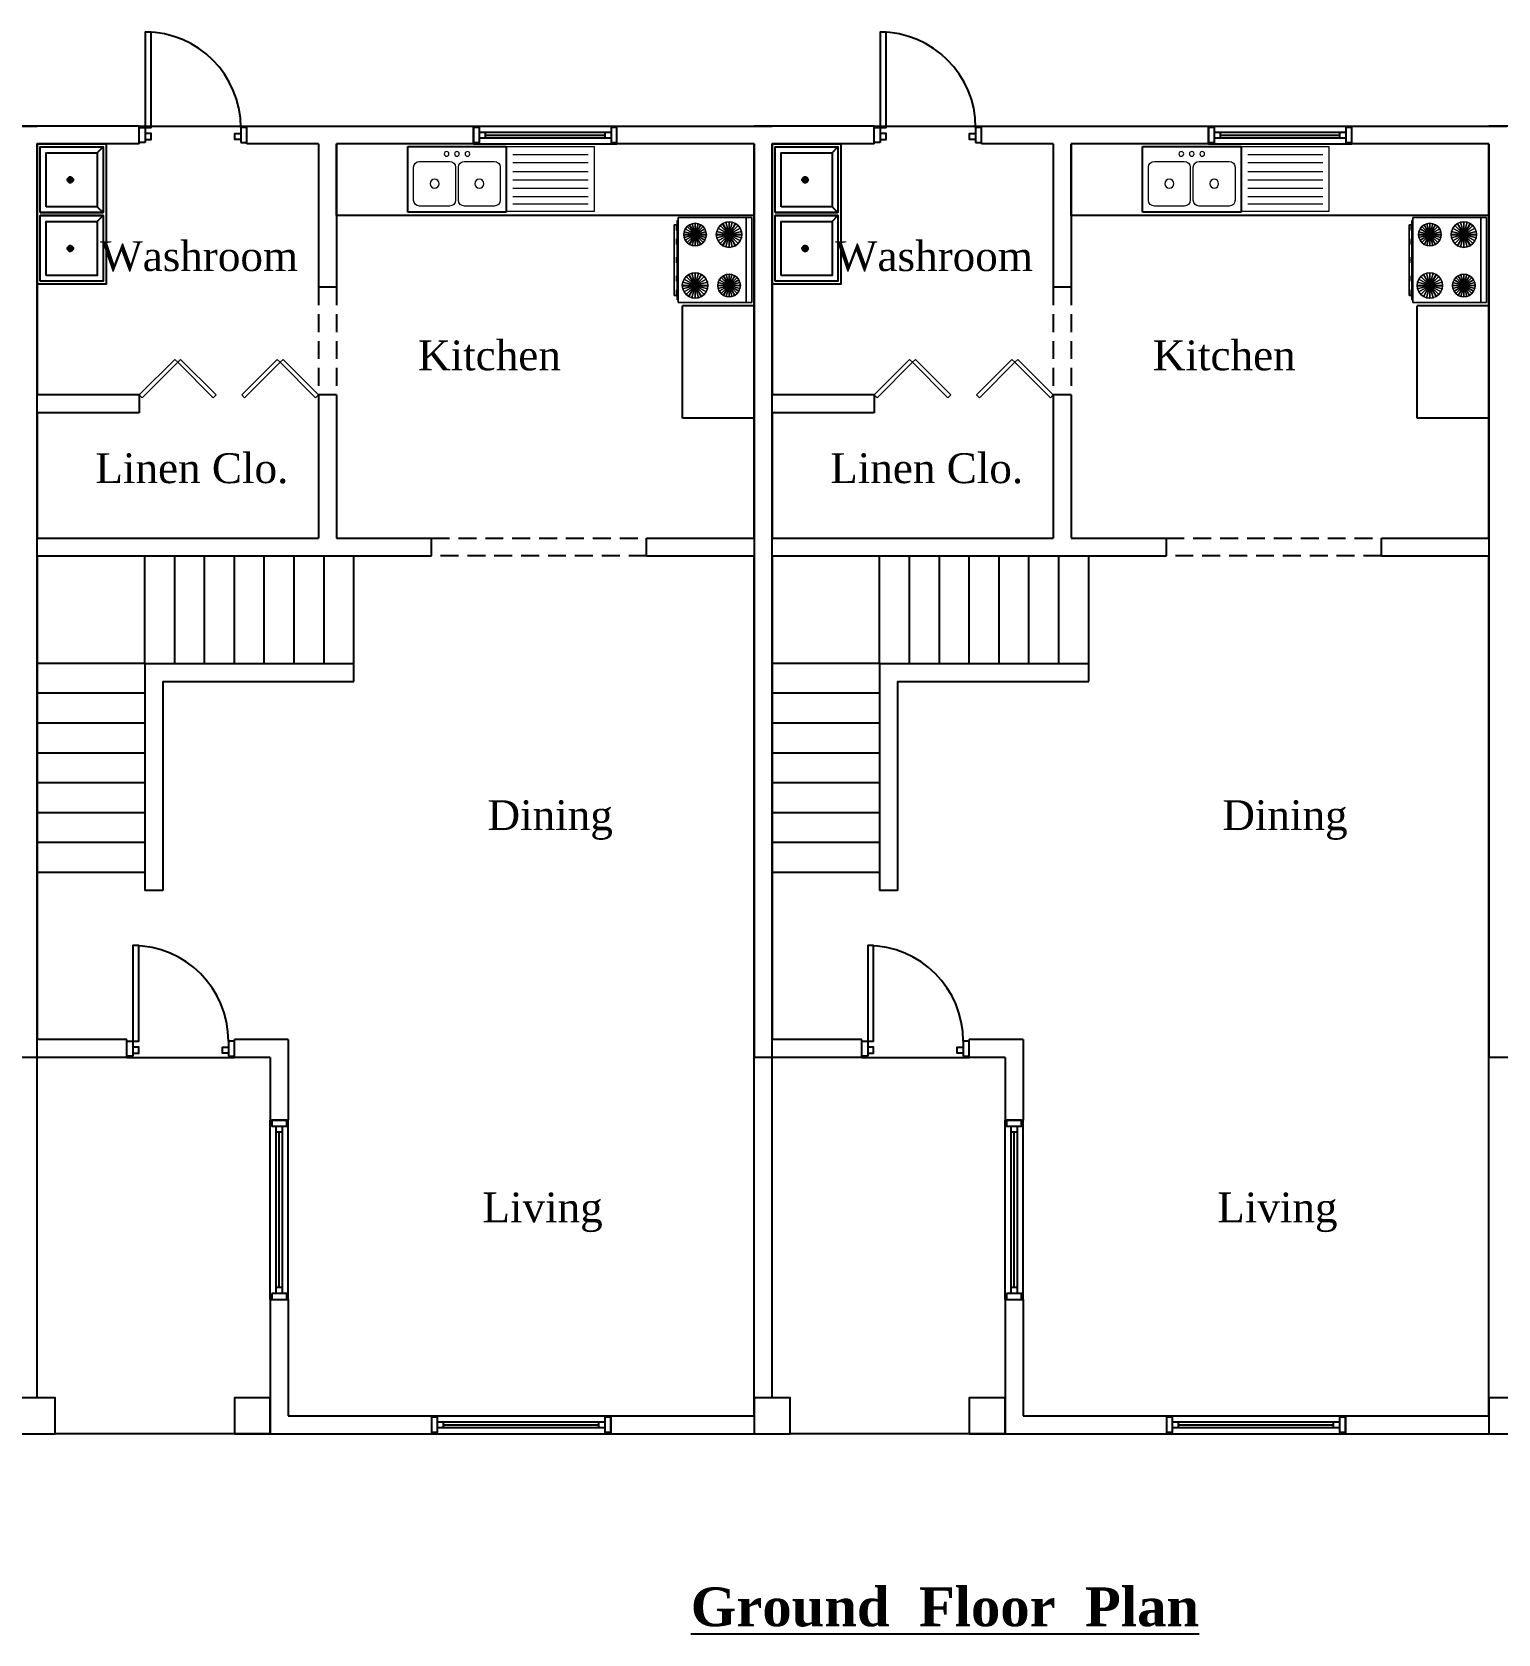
# Model space of a CAD drawing. Header units: inches. Extents: x 8172 to 11619, y -1386 to 1167.
# Drawn here: x 10634 to 11124, y 631 to 1167 of the extents above; entities that cross this region are included whole.
import ezdxf

# ---------------------------------------------------------------- set-up
doc = ezdxf.new("R2010")
doc.units = ezdxf.units.IN
doc.header["$LTSCALE"] = 48
doc.header["$MEASUREMENT"] = 0
doc.linetypes.add('HIDDEN2', pattern=[0.1875, 0.125, -0.0625])
doc.layers.add('A-Door', color=3, linetype='Continuous', lineweight=13)
doc.layers.add('window', color=3, linetype='Continuous', lineweight=13)
for name, color, linetype in [('A-Flor-Strs', 12, 'Continuous'), ('A-PLUMBING', 6, 'Continuous'), ('A-Wall', 40, 'Continuous'), ('PLUMBING', 6, 'Continuous')]:
    doc.layers.add(name, color=color, linetype=linetype)
doc.styles.get("Standard").update_dxf_attribs({"font": 'romantic.ttf'})

# ---------------------------------------------------------------- blocks, each defined once
blk = doc.blocks.new('RECTANG')
for p, q in [((1, 1), (0, 1)), ((0, 1), (0, 0)), ((1, 0), (1, 1)), ((0, 0), (1, 0))]:
    blk.add_line(p, q)
blk = doc.blocks.new('SINKDBL1')
at = {"layer": 'A-PLUMBING', "lineweight": 0}
for p, q in [((-0.25, 3.8125), (-25.375, 3.8125)), ((-0.25, 1.0625), (-25.375, 1.0625)), ((16, 1.5), (6, 1.5)), ((31, 1.5), (21, 1.5)), ((-0.25, -1.875), (-25.375, -1.875)), ((-0.25, -4.6875), (-25.375, -4.6875)), ((4, -0.5), (4, -11.5)), ((18, -11.5), (18, -0.5)), ((19, -0.5), (19, -11.5)), ((33, -11.5), (33, -0.5)), ((-0.25, -7.4375), (-25.375, -7.4375)), ((-0.25, -10.3125), (-25.375, -10.3125)), ((-0.25, -12.75), (-25.375, -12.75)), ((6, -13.5), (16, -13.5)), ((21, -13.5), (31, -13.5))]:
    blk.add_line(p, q, dxfattribs=at)
blk.add_lwpolyline([(2, 6.5), (-27.375, 6.5), (-27.375, -15.3125), (2, -15.3125)], close=True, dxfattribs=at)
for centre, radius in [((15, 4), 0.7906), ((18.5, 4), 0.7906), ((22, 4), 0.7906), ((11, -6), 1.5), ((26, -6), 1.5)]:
    blk.add_circle(centre, radius, dxfattribs=at)
for centre, start, end in [((6, -0.5), 90, 180), ((16, -0.5), 0, 90), ((21, -0.5), 90, 180), ((31, -0.5), 0, 90), ((6, -11.5), 180, 270), ((16, -11.5), 270, 0), ((21, -11.5), 180, 270), ((31, -11.5), 270, 0)]:
    blk.add_arc(centre, 2, start, end, dxfattribs=at)
at = {"layer": 'A-PLUMBING', "lineweight": 0, "xscale": 22, "yscale": 33, "zscale": 22, "rotation": 270}
blk.add_blockref('RECTANG', (2, 6.5), dxfattribs=at)
blk = doc.blocks.new('I_Appl_Range_Range 30x26_M')
at = {"color": 5, "linetype": 'ByBlock', "lineweight": -2}
for points in [[(0, -15, 45), (2, -15, 45), (2, 15, 45), (0, 15, 45)], [(0, 15, 35), (0, -15, 35), (0, -15, 45), (0, 15, 45)], [(2, 15, 35), (0, 15, 35), (0, 15, 45), (2, 15, 45)], [(0, 15), (0, -15), (0, -15, 35), (0, 15, 35)], [(26, 15), (0, 15), (0, 15, 35), (26, 15, 35)], [(26, -15, 35), (26, 15, 35), (2, 15, 35), (2, -15, 35)], [(2, -15, 35), (2, 15, 35), (2, 15, 45), (2, -15, 45)], [(7.22, 10.28, 35.35), (7.22, 10.28, 35.85), (5.97, 12.45, 35.85), (5.97, 12.45, 35.35)], [(7.28, 10.31, 35.35), (6.03, 12.48, 35.35), (6.03, 12.48, 35.85), (7.28, 10.31, 35.85)], [(8.72, 10.31, 35.35), (8.72, 10.31, 35.85), (9.97, 12.48, 35.85), (9.97, 12.48, 35.35)], [(8.78, 10.28, 35.35), (10.03, 12.45, 35.35), (10.03, 12.45, 35.85), (8.78, 10.28, 35.85)], [(19.21, 10.28, 35.35), (19.21, 10.28, 35.85), (17.71, 12.87, 35.85), (17.71, 12.87, 35.35)], [(19.29, 10.32, 35.35), (17.79, 12.92, 35.35), (17.79, 12.92, 35.85), (19.29, 10.32, 35.85)], [(20.71, 10.32, 35.35), (20.71, 10.32, 35.85), (22.21, 12.92, 35.85), (22.21, 12.92, 35.35)], [(20.79, 10.28, 35.35), (22.29, 12.87, 35.35), (22.29, 12.87, 35.85), (20.79, 10.28, 35.85)], [(26, -15), (26, 15), (26, 15, 35), (26, -15, 35)], [(26.35, -14, 11.5), (26.35, 14, 11.5), (26.1, 14, 11.5), (26.1, -14, 11.5)], [(26.35, 14, 1.5), (26.1, 14, 1.5), (26.1, 14, 11.5), (26.35, 14, 11.5)], [(26.35, -14, 1.5), (26.1, -14, 1.5), (26.1, 14, 1.5), (26.35, 14, 1.5)], [(26.35, -14, 14), (26.1, -14, 14), (26.1, 14, 14), (26.35, 14, 14)], [(26.35, 14, 14), (26.1, 14, 14), (26.1, 14, 32), (26.35, 14, 32)], [(26.1, -14, 32), (26.35, -14, 32), (26.35, 14, 32), (26.1, 14, 32)], [(26.35, -14, 32), (26.35, -14, 14), (26.35, 14, 14), (26.35, 14, 32)], [(26.35, -14, 11.5), (26.35, -14, 1.5), (26.35, 14, 1.5), (26.35, 14, 11.5)], [(6.5, 9.03, 35.35), (4, 9.03, 35.35), (4, 9.03, 35.85), (6.5, 9.03, 35.85)], [(6.5, 8.97, 35.35), (6.5, 8.97, 35.85), (4, 8.97, 35.85), (4, 8.97, 35.35)], [(7.22, 7.72, 35.35), (5.97, 5.55, 35.35), (5.97, 5.55, 35.85), (7.22, 7.72, 35.85)], [(7.28, 7.69, 35.35), (7.28, 7.69, 35.85), (6.03, 5.52, 35.85), (6.03, 5.52, 35.35)], [(8.72, 7.69, 35.35), (9.97, 5.52, 35.35), (9.97, 5.52, 35.85), (8.72, 7.69, 35.85)], [(8.78, 7.72, 35.35), (8.78, 7.72, 35.85), (10.03, 5.55, 35.85), (10.03, 5.55, 35.35)], [(9.5, 9.03, 35.35), (9.5, 9.03, 35.85), (12, 9.03, 35.85), (12, 9.03, 35.35)], [(9.5, 8.97, 35.35), (12, 8.97, 35.35), (12, 8.97, 35.85), (9.5, 8.97, 35.85)], [(18.5, 9.05, 35.35), (15.5, 9.05, 35.35), (15.5, 9.05, 35.85), (18.5, 9.05, 35.85)], [(18.5, 8.95, 35.35), (18.5, 8.95, 35.85), (15.5, 8.95, 35.85), (15.5, 8.95, 35.35)], [(19.21, 7.72, 35.35), (17.71, 5.13, 35.35), (17.71, 5.13, 35.85), (19.21, 7.72, 35.85)], [(19.29, 7.68, 35.35), (19.29, 7.68, 35.85), (17.79, 5.08, 35.85), (17.79, 5.08, 35.35)], [(20.72, 7.69, 35.35), (22.22, 5.09, 35.35), (22.22, 5.09, 35.85), (20.72, 7.69, 35.85)], [(20.8, 7.73, 35.35), (20.8, 7.73, 35.85), (22.3, 5.13, 35.85), (22.3, 5.13, 35.35)], [(21.5, 9.05, 35.35), (21.5, 9.05, 35.85), (24.5, 9.05, 35.85), (24.5, 9.05, 35.35)], [(21.5, 8.95, 35.35), (24.5, 8.95, 35.35), (24.5, 8.95, 35.85), (21.5, 8.95, 35.85)], [(7.21, -7.72, 35.35), (7.21, -7.72, 35.85), (5.71, -5.13, 35.85), (5.71, -5.13, 35.35)], [(7.29, -7.68, 35.35), (5.79, -5.08, 35.35), (5.79, -5.08, 35.85), (7.29, -7.68, 35.85)], [(8.71, -7.68, 35.35), (8.71, -7.68, 35.85), (10.21, -5.08, 35.85), (10.21, -5.08, 35.35)], [(8.79, -7.72, 35.35), (10.29, -5.13, 35.35), (10.29, -5.13, 35.85), (8.79, -7.72, 35.85)], [(19.22, -7.72, 35.35), (19.22, -7.72, 35.85), (17.97, -5.55, 35.85), (17.97, -5.55, 35.35)], [(19.28, -7.69, 35.35), (18.03, -5.52, 35.35), (18.03, -5.52, 35.85), (19.28, -7.69, 35.85)], [(20.72, -7.69, 35.35), (20.72, -7.69, 35.85), (21.97, -5.52, 35.85), (21.97, -5.52, 35.35)], [(20.78, -7.72, 35.35), (22.03, -5.55, 35.35), (22.03, -5.55, 35.85), (20.78, -7.72, 35.85)], [(6.5, -8.95, 35.35), (3.5, -8.95, 35.35), (3.5, -8.95, 35.85), (6.5, -8.95, 35.85)], [(6.5, -9.05, 35.35), (6.5, -9.05, 35.85), (3.5, -9.05, 35.85), (3.5, -9.05, 35.35)], [(7.21, -10.28, 35.35), (5.71, -12.87, 35.35), (5.71, -12.87, 35.85), (7.21, -10.28, 35.85)], [(7.29, -10.32, 35.35), (7.29, -10.32, 35.85), (5.79, -12.92, 35.85), (5.79, -12.92, 35.35)], [(8.72, -10.31, 35.35), (10.22, -12.91, 35.35), (10.22, -12.91, 35.85), (8.72, -10.31, 35.85)], [(8.8, -10.27, 35.35), (8.8, -10.27, 35.85), (10.3, -12.87, 35.85), (10.3, -12.87, 35.35)], [(9.5, -8.95, 35.35), (9.5, -8.95, 35.85), (12.5, -8.95, 35.85), (12.5, -8.95, 35.35)], [(9.5, -9.05, 35.35), (12.5, -9.05, 35.35), (12.5, -9.05, 35.85), (9.5, -9.05, 35.85)], [(18.5, -8.97, 35.35), (16, -8.97, 35.35), (16, -8.97, 35.85), (18.5, -8.97, 35.85)], [(18.5, -9.03, 35.35), (18.5, -9.03, 35.85), (16, -9.03, 35.85), (16, -9.03, 35.35)], [(19.22, -10.28, 35.35), (17.97, -12.45, 35.35), (17.97, -12.45, 35.85), (19.22, -10.28, 35.85)], [(19.28, -10.31, 35.35), (19.28, -10.31, 35.85), (18.03, -12.48, 35.85), (18.03, -12.48, 35.35)], [(20.72, -10.31, 35.35), (21.97, -12.48, 35.35), (21.97, -12.48, 35.85), (20.72, -10.31, 35.85)], [(20.78, -10.28, 35.35), (20.78, -10.28, 35.85), (22.03, -12.45, 35.85), (22.03, -12.45, 35.35)], [(21.5, -8.97, 35.35), (21.5, -8.97, 35.85), (24, -8.97, 35.85), (24, -8.97, 35.35)], [(21.5, -9.03, 35.35), (24, -9.03, 35.35), (24, -9.03, 35.85), (21.5, -9.03, 35.85)], [(0, -15, 35), (2, -15, 35), (2, -15, 45), (0, -15, 45)], [(0, -15), (26, -15), (26, -15, 35), (0, -15, 35)], [(26.1, -14, 1.5), (26.35, -14, 1.5), (26.35, -14, 11.5), (26.1, -14, 11.5)], [(26.1, -14, 14), (26.35, -14, 14), (26.35, -14, 32), (26.1, -14, 32)]]:
    blk.add_3dface(points, dxfattribs=at)
mesh = blk.add_polyface(dxfattribs=at)
corners = [(8, 9, 35.1), (11.86, 7.96, 35.1), (11.46, 7, 35.1), (10.83, 6.17, 35.1), (10, 5.54, 35.1), (9.04, 5.14, 35.1), (8, 5, 35.1), (6.96, 5.14, 35.1), (6, 5.54, 35.1), (5.17, 6.17, 35.1), (4.54, 7, 35.1), (4.14, 7.96, 35.1), (4, 9, 35.1), (4.14, 10.04, 35.1), (4.54, 11, 35.1), (5.17, 11.83, 35.1), (6, 12.46, 35.1), (6.96, 12.86, 35.1), (8, 13, 35.1), (9.04, 12.86, 35.1), (10, 12.46, 35.1), (10.83, 11.83, 35.1), (11.46, 11, 35.1), (11.86, 10.04, 35.1), (12, 9, 35.1), (8, 9, 35.35), (11.86, 7.96, 35.35), (11.46, 7, 35.35), (10.83, 6.17, 35.35), (10, 5.54, 35.35), (9.04, 5.14, 35.35), (8, 5, 35.35), (6.96, 5.14, 35.35), (6, 5.54, 35.35), (5.17, 6.17, 35.35), (4.54, 7, 35.35), (4.14, 7.96, 35.35), (4, 9, 35.35), (4.14, 10.04, 35.35), (4.54, 11, 35.35), (5.17, 11.83, 35.35), (6, 12.46, 35.35), (6.96, 12.86, 35.35), (8, 13, 35.35), (9.04, 12.86, 35.35), (10, 12.46, 35.35), (10.83, 11.83, 35.35), (11.46, 11, 35.35), (11.86, 10.04, 35.35), (12, 9, 35.35)]
mesh.append_faces([[corners[k] for k in face] for face in [(0, 1, 2), (0, 2, 3), (0, 3, 4), (0, 4, 5), (0, 5, 6), (0, 6, 7), (0, 7, 8), (0, 8, 9), (0, 9, 10), (0, 10, 11), (0, 11, 12), (0, 12, 13), (0, 13, 14), (0, 14, 15), (0, 15, 16), (0, 16, 17), (0, 17, 18), (0, 18, 19), (0, 19, 20), (0, 20, 21), (0, 21, 22), (0, 22, 23), (0, 23, 24), (0, 24, 1), (2, 1, 26, 27), (3, 2, 27, 28), (4, 3, 28, 29), (5, 4, 29, 30), (6, 5, 30, 31), (7, 6, 31, 32), (8, 7, 32, 33), (9, 8, 33, 34), (10, 9, 34, 35), (11, 10, 35, 36), (12, 11, 36, 37), (13, 12, 37, 38), (14, 13, 38, 39), (15, 14, 39, 40), (16, 15, 40, 41), (17, 16, 41, 42), (18, 17, 42, 43), (19, 18, 43, 44), (20, 19, 44, 45), (21, 20, 45, 46), (22, 21, 46, 47), (23, 22, 47, 48), (24, 23, 48, 49), (1, 24, 49, 26), (25, 27, 26), (25, 28, 27), (25, 29, 28), (25, 30, 29), (25, 31, 30), (25, 32, 31), (25, 33, 32), (25, 34, 33), (25, 35, 34), (25, 36, 35), (25, 37, 36), (25, 38, 37), (25, 39, 38), (25, 40, 39), (25, 41, 40), (25, 42, 41), (25, 43, 42), (25, 44, 43), (25, 45, 44), (25, 46, 45), (25, 47, 46), (25, 48, 47), (25, 49, 48), (25, 26, 49)]], dxfattribs={"color": 5})
mesh = blk.add_polyface(dxfattribs=at)
corners = [(20, 9, 35.1), (24.35, 7.84, 35.1), (23.9, 6.75, 35.1), (23.18, 5.82, 35.1), (22.25, 5.1, 35.1), (21.16, 4.65, 35.1), (20, 4.5, 35.1), (18.84, 4.65, 35.1), (17.75, 5.1, 35.1), (16.82, 5.82, 35.1), (16.1, 6.75, 35.1), (15.65, 7.84, 35.1), (15.5, 9, 35.1), (15.65, 10.16, 35.1), (16.1, 11.25, 35.1), (16.82, 12.18, 35.1), (17.75, 12.9, 35.1), (18.84, 13.35, 35.1), (20, 13.5, 35.1), (21.16, 13.35, 35.1), (22.25, 12.9, 35.1), (23.18, 12.18, 35.1), (23.9, 11.25, 35.1), (24.35, 10.16, 35.1), (24.5, 9, 35.1), (20, 9, 35.35), (24.35, 7.84, 35.35), (23.9, 6.75, 35.35), (23.18, 5.82, 35.35), (22.25, 5.1, 35.35), (21.16, 4.65, 35.35), (20, 4.5, 35.35), (18.84, 4.65, 35.35), (17.75, 5.1, 35.35), (16.82, 5.82, 35.35), (16.1, 6.75, 35.35), (15.65, 7.84, 35.35), (15.5, 9, 35.35), (15.65, 10.16, 35.35), (16.1, 11.25, 35.35), (16.82, 12.18, 35.35), (17.75, 12.9, 35.35), (18.84, 13.35, 35.35), (20, 13.5, 35.35), (21.16, 13.35, 35.35), (22.25, 12.9, 35.35), (23.18, 12.18, 35.35), (23.9, 11.25, 35.35), (24.35, 10.16, 35.35), (24.5, 9, 35.35)]
mesh.append_faces([[corners[k] for k in face] for face in [(0, 1, 2), (0, 2, 3), (0, 3, 4), (0, 4, 5), (0, 5, 6), (0, 6, 7), (0, 7, 8), (0, 8, 9), (0, 9, 10), (0, 10, 11), (0, 11, 12), (0, 12, 13), (0, 13, 14), (0, 14, 15), (0, 15, 16), (0, 16, 17), (0, 17, 18), (0, 18, 19), (0, 19, 20), (0, 20, 21), (0, 21, 22), (0, 22, 23), (0, 23, 24), (0, 24, 1), (2, 1, 26, 27), (3, 2, 27, 28), (4, 3, 28, 29), (5, 4, 29, 30), (6, 5, 30, 31), (7, 6, 31, 32), (8, 7, 32, 33), (9, 8, 33, 34), (10, 9, 34, 35), (11, 10, 35, 36), (12, 11, 36, 37), (13, 12, 37, 38), (14, 13, 38, 39), (15, 14, 39, 40), (16, 15, 40, 41), (17, 16, 41, 42), (18, 17, 42, 43), (19, 18, 43, 44), (20, 19, 44, 45), (21, 20, 45, 46), (22, 21, 46, 47), (23, 22, 47, 48), (24, 23, 48, 49), (1, 24, 49, 26), (25, 27, 26), (25, 28, 27), (25, 29, 28), (25, 30, 29), (25, 31, 30), (25, 32, 31), (25, 33, 32), (25, 34, 33), (25, 35, 34), (25, 36, 35), (25, 37, 36), (25, 38, 37), (25, 39, 38), (25, 40, 39), (25, 41, 40), (25, 42, 41), (25, 43, 42), (25, 44, 43), (25, 45, 44), (25, 46, 45), (25, 47, 46), (25, 48, 47), (25, 49, 48), (25, 26, 49)]], dxfattribs={"color": 5})
mesh = blk.add_polyface(dxfattribs=at)
corners = [(26.1, 11.5, 33.5), (26.1, 12.37, 33), (26.1, 12, 32.63), (26.1, 11.5, 32.5), (26.1, 11, 32.63), (26.1, 10.63, 33), (26.1, 10.5, 33.5), (26.1, 10.63, 34), (26.1, 11, 34.37), (26.1, 11.5, 34.5), (26.1, 12, 34.37), (26.1, 12.37, 34), (26.1, 12.5, 33.5), (26.6, 11.5, 33.5), (26.6, 12.37, 33), (26.6, 12, 32.63), (26.6, 11.5, 32.5), (26.6, 11, 32.63), (26.6, 10.63, 33), (26.6, 10.5, 33.5), (26.6, 10.63, 34), (26.6, 11, 34.37), (26.6, 11.5, 34.5), (26.6, 12, 34.37), (26.6, 12.37, 34), (26.6, 12.5, 33.5)]
mesh.append_faces([[corners[k] for k in face] for face in [(0, 1, 2), (0, 2, 3), (0, 3, 4), (0, 4, 5), (0, 5, 6), (0, 6, 7), (0, 7, 8), (0, 8, 9), (0, 9, 10), (0, 10, 11), (0, 11, 12), (0, 12, 1), (2, 1, 14, 15), (3, 2, 15, 16), (4, 3, 16, 17), (5, 4, 17, 18), (6, 5, 18, 19), (7, 6, 19, 20), (8, 7, 20, 21), (9, 8, 21, 22), (10, 9, 22, 23), (11, 10, 23, 24), (12, 11, 24, 25), (1, 12, 25, 14), (13, 15, 14), (13, 16, 15), (13, 17, 16), (13, 18, 17), (13, 19, 18), (13, 20, 19), (13, 21, 20), (13, 22, 21), (13, 23, 22), (13, 24, 23), (13, 25, 24), (13, 14, 25)]], dxfattribs={"color": 5})
mesh = blk.add_polyface(dxfattribs=at)
corners = [(26.35, -12.5, 11), (26.35, 12.5, 11), (26.35, 12.5, 10), (26.35, -12.5, 10), (27.35, -12.5, 11), (27.35, 12.5, 11), (27.35, 12.5, 10), (27.35, -12.5, 10)]
mesh.append_faces([[corners[k] for k in face] for face in [(4, 7, 6, 5), (7, 3, 2, 6), (3, 0, 1, 2), (0, 4, 5, 1), (4, 0, 3, 7), (6, 2, 1, 5)]], dxfattribs={"color": 5})
mesh = blk.add_polyface(dxfattribs=at)
corners = [(26.35, -12.5, 31.5), (26.35, 12.5, 31.5), (26.35, 12.5, 30.5), (26.35, -12.5, 30.5), (27.35, -12.5, 31.5), (27.35, 12.5, 31.5), (27.35, 12.5, 30.5), (27.35, -12.5, 30.5)]
mesh.append_faces([[corners[k] for k in face] for face in [(4, 7, 6, 5), (7, 3, 2, 6), (3, 0, 1, 2), (0, 4, 5, 1), (4, 0, 3, 7), (6, 2, 1, 5)]], dxfattribs={"color": 5})
mesh = blk.add_polyface(dxfattribs=at)
corners = [(26.1, 6.5, 33.5), (26.1, 7.37, 33), (26.1, 7, 32.63), (26.1, 6.5, 32.5), (26.1, 6, 32.63), (26.1, 5.63, 33), (26.1, 5.5, 33.5), (26.1, 5.63, 34), (26.1, 6, 34.37), (26.1, 6.5, 34.5), (26.1, 7, 34.37), (26.1, 7.37, 34), (26.1, 7.5, 33.5), (26.6, 6.5, 33.5), (26.6, 7.37, 33), (26.6, 7, 32.63), (26.6, 6.5, 32.5), (26.6, 6, 32.63), (26.6, 5.63, 33), (26.6, 5.5, 33.5), (26.6, 5.63, 34), (26.6, 6, 34.37), (26.6, 6.5, 34.5), (26.6, 7, 34.37), (26.6, 7.37, 34), (26.6, 7.5, 33.5)]
mesh.append_faces([[corners[k] for k in face] for face in [(0, 1, 2), (0, 2, 3), (0, 3, 4), (0, 4, 5), (0, 5, 6), (0, 6, 7), (0, 7, 8), (0, 8, 9), (0, 9, 10), (0, 10, 11), (0, 11, 12), (0, 12, 1), (2, 1, 14, 15), (3, 2, 15, 16), (4, 3, 16, 17), (5, 4, 17, 18), (6, 5, 18, 19), (7, 6, 19, 20), (8, 7, 20, 21), (9, 8, 21, 22), (10, 9, 22, 23), (11, 10, 23, 24), (12, 11, 24, 25), (1, 12, 25, 14), (13, 15, 14), (13, 16, 15), (13, 17, 16), (13, 18, 17), (13, 19, 18), (13, 20, 19), (13, 21, 20), (13, 22, 21), (13, 23, 22), (13, 24, 23), (13, 25, 24), (13, 14, 25)]], dxfattribs={"color": 5})
mesh = blk.add_polyface(dxfattribs=at)
corners = [(26.1, 0, 33.5), (26.1, 0.87, 33), (26.1, 0.5, 32.63), (26.1, 0, 32.5), (26.1, -0.5, 32.63), (26.1, -0.87, 33), (26.1, -1, 33.5), (26.1, -0.87, 34), (26.1, -0.5, 34.37), (26.1, 0, 34.5), (26.1, 0.5, 34.37), (26.1, 0.87, 34), (26.1, 1, 33.5), (26.6, 0, 33.5), (26.6, 0.87, 33), (26.6, 0.5, 32.63), (26.6, 0, 32.5), (26.6, -0.5, 32.63), (26.6, -0.87, 33), (26.6, -1, 33.5), (26.6, -0.87, 34), (26.6, -0.5, 34.37), (26.6, 0, 34.5), (26.6, 0.5, 34.37), (26.6, 0.87, 34), (26.6, 1, 33.5)]
mesh.append_faces([[corners[k] for k in face] for face in [(0, 1, 2), (0, 2, 3), (0, 3, 4), (0, 4, 5), (0, 5, 6), (0, 6, 7), (0, 7, 8), (0, 8, 9), (0, 9, 10), (0, 10, 11), (0, 11, 12), (0, 12, 1), (2, 1, 14, 15), (3, 2, 15, 16), (4, 3, 16, 17), (5, 4, 17, 18), (6, 5, 18, 19), (7, 6, 19, 20), (8, 7, 20, 21), (9, 8, 21, 22), (10, 9, 22, 23), (11, 10, 23, 24), (12, 11, 24, 25), (1, 12, 25, 14), (13, 15, 14), (13, 16, 15), (13, 17, 16), (13, 18, 17), (13, 19, 18), (13, 20, 19), (13, 21, 20), (13, 22, 21), (13, 23, 22), (13, 24, 23), (13, 25, 24), (13, 14, 25)]], dxfattribs={"color": 5})
mesh = blk.add_polyface(dxfattribs=at)
corners = [(8, -9, 35.1), (12.35, -10.16, 35.1), (11.9, -11.25, 35.1), (11.18, -12.18, 35.1), (10.25, -12.9, 35.1), (9.16, -13.35, 35.1), (8, -13.5, 35.1), (6.84, -13.35, 35.1), (5.75, -12.9, 35.1), (4.82, -12.18, 35.1), (4.1, -11.25, 35.1), (3.65, -10.16, 35.1), (3.5, -9, 35.1), (3.65, -7.84, 35.1), (4.1, -6.75, 35.1), (4.82, -5.82, 35.1), (5.75, -5.1, 35.1), (6.84, -4.65, 35.1), (8, -4.5, 35.1), (9.16, -4.65, 35.1), (10.25, -5.1, 35.1), (11.18, -5.82, 35.1), (11.9, -6.75, 35.1), (12.35, -7.84, 35.1), (12.5, -9, 35.1), (8, -9, 35.35), (12.35, -10.16, 35.35), (11.9, -11.25, 35.35), (11.18, -12.18, 35.35), (10.25, -12.9, 35.35), (9.16, -13.35, 35.35), (8, -13.5, 35.35), (6.84, -13.35, 35.35), (5.75, -12.9, 35.35), (4.82, -12.18, 35.35), (4.1, -11.25, 35.35), (3.65, -10.16, 35.35), (3.5, -9, 35.35), (3.65, -7.84, 35.35), (4.1, -6.75, 35.35), (4.82, -5.82, 35.35), (5.75, -5.1, 35.35), (6.84, -4.65, 35.35), (8, -4.5, 35.35), (9.16, -4.65, 35.35), (10.25, -5.1, 35.35), (11.18, -5.82, 35.35), (11.9, -6.75, 35.35), (12.35, -7.84, 35.35), (12.5, -9, 35.35)]
mesh.append_faces([[corners[k] for k in face] for face in [(0, 1, 2), (0, 2, 3), (0, 3, 4), (0, 4, 5), (0, 5, 6), (0, 6, 7), (0, 7, 8), (0, 8, 9), (0, 9, 10), (0, 10, 11), (0, 11, 12), (0, 12, 13), (0, 13, 14), (0, 14, 15), (0, 15, 16), (0, 16, 17), (0, 17, 18), (0, 18, 19), (0, 19, 20), (0, 20, 21), (0, 21, 22), (0, 22, 23), (0, 23, 24), (0, 24, 1), (2, 1, 26, 27), (3, 2, 27, 28), (4, 3, 28, 29), (5, 4, 29, 30), (6, 5, 30, 31), (7, 6, 31, 32), (8, 7, 32, 33), (9, 8, 33, 34), (10, 9, 34, 35), (11, 10, 35, 36), (12, 11, 36, 37), (13, 12, 37, 38), (14, 13, 38, 39), (15, 14, 39, 40), (16, 15, 40, 41), (17, 16, 41, 42), (18, 17, 42, 43), (19, 18, 43, 44), (20, 19, 44, 45), (21, 20, 45, 46), (22, 21, 46, 47), (23, 22, 47, 48), (24, 23, 48, 49), (1, 24, 49, 26), (25, 27, 26), (25, 28, 27), (25, 29, 28), (25, 30, 29), (25, 31, 30), (25, 32, 31), (25, 33, 32), (25, 34, 33), (25, 35, 34), (25, 36, 35), (25, 37, 36), (25, 38, 37), (25, 39, 38), (25, 40, 39), (25, 41, 40), (25, 42, 41), (25, 43, 42), (25, 44, 43), (25, 45, 44), (25, 46, 45), (25, 47, 46), (25, 48, 47), (25, 49, 48), (25, 26, 49)]], dxfattribs={"color": 5})
mesh = blk.add_polyface(dxfattribs=at)
corners = [(20, -9, 35.1), (23.86, -10.04, 35.1), (23.46, -11, 35.1), (22.83, -11.83, 35.1), (22, -12.46, 35.1), (21.04, -12.86, 35.1), (20, -13, 35.1), (18.96, -12.86, 35.1), (18, -12.46, 35.1), (17.17, -11.83, 35.1), (16.54, -11, 35.1), (16.14, -10.04, 35.1), (16, -9, 35.1), (16.14, -7.96, 35.1), (16.54, -7, 35.1), (17.17, -6.17, 35.1), (18, -5.54, 35.1), (18.96, -5.14, 35.1), (20, -5, 35.1), (21.04, -5.14, 35.1), (22, -5.54, 35.1), (22.83, -6.17, 35.1), (23.46, -7, 35.1), (23.86, -7.96, 35.1), (24, -9, 35.1), (20, -9, 35.35), (23.86, -10.04, 35.35), (23.46, -11, 35.35), (22.83, -11.83, 35.35), (22, -12.46, 35.35), (21.04, -12.86, 35.35), (20, -13, 35.35), (18.96, -12.86, 35.35), (18, -12.46, 35.35), (17.17, -11.83, 35.35), (16.54, -11, 35.35), (16.14, -10.04, 35.35), (16, -9, 35.35), (16.14, -7.96, 35.35), (16.54, -7, 35.35), (17.17, -6.17, 35.35), (18, -5.54, 35.35), (18.96, -5.14, 35.35), (20, -5, 35.35), (21.04, -5.14, 35.35), (22, -5.54, 35.35), (22.83, -6.17, 35.35), (23.46, -7, 35.35), (23.86, -7.96, 35.35), (24, -9, 35.35)]
mesh.append_faces([[corners[k] for k in face] for face in [(0, 1, 2), (0, 2, 3), (0, 3, 4), (0, 4, 5), (0, 5, 6), (0, 6, 7), (0, 7, 8), (0, 8, 9), (0, 9, 10), (0, 10, 11), (0, 11, 12), (0, 12, 13), (0, 13, 14), (0, 14, 15), (0, 15, 16), (0, 16, 17), (0, 17, 18), (0, 18, 19), (0, 19, 20), (0, 20, 21), (0, 21, 22), (0, 22, 23), (0, 23, 24), (0, 24, 1), (2, 1, 26, 27), (3, 2, 27, 28), (4, 3, 28, 29), (5, 4, 29, 30), (6, 5, 30, 31), (7, 6, 31, 32), (8, 7, 32, 33), (9, 8, 33, 34), (10, 9, 34, 35), (11, 10, 35, 36), (12, 11, 36, 37), (13, 12, 37, 38), (14, 13, 38, 39), (15, 14, 39, 40), (16, 15, 40, 41), (17, 16, 41, 42), (18, 17, 42, 43), (19, 18, 43, 44), (20, 19, 44, 45), (21, 20, 45, 46), (22, 21, 46, 47), (23, 22, 47, 48), (24, 23, 48, 49), (1, 24, 49, 26), (25, 27, 26), (25, 28, 27), (25, 29, 28), (25, 30, 29), (25, 31, 30), (25, 32, 31), (25, 33, 32), (25, 34, 33), (25, 35, 34), (25, 36, 35), (25, 37, 36), (25, 38, 37), (25, 39, 38), (25, 40, 39), (25, 41, 40), (25, 42, 41), (25, 43, 42), (25, 44, 43), (25, 45, 44), (25, 46, 45), (25, 47, 46), (25, 48, 47), (25, 49, 48), (25, 26, 49)]], dxfattribs={"color": 5})
mesh = blk.add_polyface(dxfattribs=at)
corners = [(26.1, -6.5, 33.5), (26.1, -5.63, 33), (26.1, -6, 32.63), (26.1, -6.5, 32.5), (26.1, -7, 32.63), (26.1, -7.37, 33), (26.1, -7.5, 33.5), (26.1, -7.37, 34), (26.1, -7, 34.37), (26.1, -6.5, 34.5), (26.1, -6, 34.37), (26.1, -5.63, 34), (26.1, -5.5, 33.5), (26.6, -6.5, 33.5), (26.6, -5.63, 33), (26.6, -6, 32.63), (26.6, -6.5, 32.5), (26.6, -7, 32.63), (26.6, -7.37, 33), (26.6, -7.5, 33.5), (26.6, -7.37, 34), (26.6, -7, 34.37), (26.6, -6.5, 34.5), (26.6, -6, 34.37), (26.6, -5.63, 34), (26.6, -5.5, 33.5)]
mesh.append_faces([[corners[k] for k in face] for face in [(0, 1, 2), (0, 2, 3), (0, 3, 4), (0, 4, 5), (0, 5, 6), (0, 6, 7), (0, 7, 8), (0, 8, 9), (0, 9, 10), (0, 10, 11), (0, 11, 12), (0, 12, 1), (2, 1, 14, 15), (3, 2, 15, 16), (4, 3, 16, 17), (5, 4, 17, 18), (6, 5, 18, 19), (7, 6, 19, 20), (8, 7, 20, 21), (9, 8, 21, 22), (10, 9, 22, 23), (11, 10, 23, 24), (12, 11, 24, 25), (1, 12, 25, 14), (13, 15, 14), (13, 16, 15), (13, 17, 16), (13, 18, 17), (13, 19, 18), (13, 20, 19), (13, 21, 20), (13, 22, 21), (13, 23, 22), (13, 24, 23), (13, 25, 24), (13, 14, 25)]], dxfattribs={"color": 5})
mesh = blk.add_polyface(dxfattribs=at)
corners = [(26.1, -11.5, 33.5), (26.1, -10.63, 33), (26.1, -11, 32.63), (26.1, -11.5, 32.5), (26.1, -12, 32.63), (26.1, -12.37, 33), (26.1, -12.5, 33.5), (26.1, -12.37, 34), (26.1, -12, 34.37), (26.1, -11.5, 34.5), (26.1, -11, 34.37), (26.1, -10.63, 34), (26.1, -10.5, 33.5), (26.6, -11.5, 33.5), (26.6, -10.63, 33), (26.6, -11, 32.63), (26.6, -11.5, 32.5), (26.6, -12, 32.63), (26.6, -12.37, 33), (26.6, -12.5, 33.5), (26.6, -12.37, 34), (26.6, -12, 34.37), (26.6, -11.5, 34.5), (26.6, -11, 34.37), (26.6, -10.63, 34), (26.6, -10.5, 33.5)]
mesh.append_faces([[corners[k] for k in face] for face in [(0, 1, 2), (0, 2, 3), (0, 3, 4), (0, 4, 5), (0, 5, 6), (0, 6, 7), (0, 7, 8), (0, 8, 9), (0, 9, 10), (0, 10, 11), (0, 11, 12), (0, 12, 1), (2, 1, 14, 15), (3, 2, 15, 16), (4, 3, 16, 17), (5, 4, 17, 18), (6, 5, 18, 19), (7, 6, 19, 20), (8, 7, 20, 21), (9, 8, 21, 22), (10, 9, 22, 23), (11, 10, 23, 24), (12, 11, 24, 25), (1, 12, 25, 14), (13, 15, 14), (13, 16, 15), (13, 17, 16), (13, 18, 17), (13, 19, 18), (13, 20, 19), (13, 21, 20), (13, 22, 21), (13, 23, 22), (13, 24, 23), (13, 25, 24), (13, 14, 25)]], dxfattribs={"color": 5})
blk = doc.blocks.new('*U44')
at = {"layer": 'A-Door', "color": 3, "linetype": 'Continuous', "lineweight": -3}
for points in [[(2, 5), (4, 5), (4, 37), (2, 37)], [(2, 0), (0, 0), (0, 5), (2, 5)], [(2, 1), (4, 1), (4, 3), (2, 3)], [(34, 1), (32, 1), (32, 3), (34, 3)], [(34, 0), (36, 0), (36, 5), (34, 5)]]:
    blk.add_lwpolyline(points, close=True, dxfattribs=at)
blk.add_arc((2, 5), 32, 0, 90, dxfattribs=at)

msp = doc.modelspace()

# ---------------------------------------------------------------- linework, layer by layer
at = {"color": 8}
for p, q in [((10669.4, 1135.9), (10705.4, 1135.9)), ((10915.4, 1135.9), (10951.4, 1135.9)), ((10655.32, 1126.9), (10657.32, 1128.9)), ((10901.32, 1126.9), (10903.32, 1128.9)), ((10655.32, 1108.9), (10657.32, 1106.9)), ((10655.32, 1103.9), (10657.32, 1105.9)), ((10901.32, 1108.9), (10903.32, 1106.9)), ((10901.32, 1103.9), (10903.32, 1105.9)), ((10665.26, 823.9), (10701.26, 823.9)), ((10911.26, 823.9), (10947.26, 823.9)), ((10713.26, 697.9), (10641.26, 697.9)), ((10959.26, 697.9), (10887.26, 697.9))]:
    msp.add_line(p, q, dxfattribs=at)
at = {"color": 3}
for p, q in [((10735.4, 1105.9), (10735.4, 1129.9)), ((10981.4, 1105.9), (10981.4, 1129.9)), ((10875.26, 1105.9), (10735.4, 1105.9)), ((11121.26, 1105.9), (10981.4, 1105.9)), ((10851.26, 1038.1), (10851.26, 1075.66)), ((10875.26, 1075.66), (10851.26, 1075.66)), ((11097.26, 1038.1), (11097.26, 1075.66)), ((11121.26, 1075.66), (11097.26, 1075.66)), ((10875.26, 1038.1), (10851.26, 1038.1)), ((11121.26, 1038.1), (11097.26, 1038.1))]:
    msp.add_line(p, q, dxfattribs=at)
at = {"color": 8, "linetype": 'HIDDEN2'}
for p, q in [((10729.4, 1081.9), (10729.4, 1045.9)), ((10735.4, 1081.9), (10735.4, 1045.9)), ((10975.4, 1081.9), (10975.4, 1045.9)), ((10981.4, 1081.9), (10981.4, 1045.9)), ((10767.26, 997.9), (10839.26, 997.9)), ((11013.26, 997.9), (11085.26, 997.9)), ((10839.26, 991.9), (10767.26, 991.9)), ((11085.26, 991.9), (11013.26, 991.9))]:
    msp.add_line(p, q, dxfattribs=at)
at = {"color": 8}
for points in [[(10638.26, 1108.9), (10638.26, 1126.9), (10655.32, 1126.9), (10655.32, 1108.9)], [(10884.26, 1108.9), (10884.26, 1126.9), (10901.32, 1126.9), (10901.32, 1108.9)], [(10638.26, 1085.9), (10638.26, 1103.9), (10655.32, 1103.9), (10655.32, 1085.9)], [(10884.26, 1085.9), (10884.26, 1103.9), (10901.32, 1103.9), (10901.32, 1085.9)]]:
    msp.add_lwpolyline(points, close=True, dxfattribs=at)
at = {"layer": 'A-Door'}
for points in [[(10681.27, 1057.77), (10669.4, 1045.9), (10670.39, 1044.92), (10682.26, 1056.79)], [(10683.24, 1057.77), (10695.11, 1045.9), (10694.13, 1044.92), (10682.26, 1056.79)], [(10715.56, 1057.77), (10703.7, 1045.9), (10704.68, 1044.92), (10716.55, 1056.79)], [(10717.53, 1057.77), (10729.4, 1045.9), (10728.42, 1044.92), (10716.55, 1056.79)], [(10927.27, 1057.77), (10915.4, 1045.9), (10916.39, 1044.92), (10928.26, 1056.79)], [(10929.24, 1057.77), (10941.11, 1045.9), (10940.13, 1044.92), (10928.26, 1056.79)], [(10961.56, 1057.77), (10949.7, 1045.9), (10950.68, 1044.92), (10962.55, 1056.79)], [(10963.53, 1057.77), (10975.4, 1045.9), (10974.42, 1044.92), (10962.55, 1056.79)]]:
    msp.add_lwpolyline(points, close=True, dxfattribs=at)
at = {"layer": 'A-Flor-Strs'}
for p, q in [((10671.26, 955.9), (10671.26, 991.9)), ((10681.26, 955.9), (10681.26, 991.9)), ((10691.26, 955.9), (10691.26, 991.9)), ((10701.26, 955.9), (10701.26, 991.9)), ((10711.26, 955.9), (10711.26, 991.9)), ((10721.26, 955.9), (10721.26, 991.9)), ((10731.26, 955.9), (10731.26, 991.9)), ((10741.26, 949.9), (10741.26, 991.9)), ((10917.26, 955.9), (10917.26, 991.9)), ((10927.26, 955.9), (10927.26, 991.9)), ((10937.26, 955.9), (10937.26, 991.9)), ((10947.26, 955.9), (10947.26, 991.9)), ((10957.26, 955.9), (10957.26, 991.9)), ((10967.26, 955.9), (10967.26, 991.9)), ((10977.26, 955.9), (10977.26, 991.9)), ((10987.26, 949.9), (10987.26, 991.9)), ((10671.26, 955.9), (10635.26, 955.9)), ((10917.26, 955.9), (10881.26, 955.9)), ((10671.26, 945.9), (10635.26, 945.9)), ((10917.26, 945.9), (10881.26, 945.9)), ((10671.26, 935.9), (10635.26, 935.9)), ((10917.26, 935.9), (10881.26, 935.9)), ((10671.26, 925.9), (10635.26, 925.9)), ((10917.26, 925.9), (10881.26, 925.9)), ((10671.26, 915.9), (10635.26, 915.9)), ((10917.26, 915.9), (10881.26, 915.9)), ((10671.26, 905.9), (10635.26, 905.9)), ((10917.26, 905.9), (10881.26, 905.9)), ((10671.26, 895.9), (10635.26, 895.9)), ((10917.26, 895.9), (10881.26, 895.9)), ((10671.26, 885.9), (10635.26, 885.9)), ((10917.26, 885.9), (10881.26, 885.9))]:
    msp.add_line(p, q, dxfattribs=at)
at = {"layer": 'A-PLUMBING'}
for points in [[(10635.26, 1105.9), (10635.26, 1105.9), (10635.26, 1129.9), (10658.32, 1129.9), (10658.32, 1105.9)], [(10881.26, 1105.9), (10881.26, 1105.9), (10881.26, 1129.9), (10904.32, 1129.9), (10904.32, 1105.9)], [(10658.32, 1106.9), (10658.32, 1082.9), (10635.26, 1082.9), (10635.26, 1106.9)], [(10636.26, 1106.9), (10657.32, 1106.9)], [(10657.32, 1105.9), (10636.26, 1105.9)], [(10904.32, 1106.9), (10904.32, 1082.9), (10881.26, 1082.9), (10881.26, 1106.9)], [(10882.26, 1106.9), (10903.32, 1106.9)], [(10903.32, 1105.9), (10882.26, 1105.9)]]:
    msp.add_lwpolyline(points, dxfattribs=at)
for points in [[(10636.26, 1106.9), (10636.26, 1128.9), (10657.32, 1128.9), (10657.32, 1106.9)], [(10882.26, 1106.9), (10882.26, 1128.9), (10903.32, 1128.9), (10903.32, 1106.9)], [(10636.26, 1083.9), (10636.26, 1105.9), (10657.32, 1105.9), (10657.32, 1083.9)], [(10882.26, 1083.9), (10882.26, 1105.9), (10903.32, 1105.9), (10903.32, 1083.9)]]:
    msp.add_lwpolyline(points, close=True, dxfattribs=at)
at = {"layer": 'A-Wall'}
for p, q in [((10583.33, 1135.9), (10635.26, 1135.9)), ((10669.4, 1135.9), (10629.26, 1135.9)), ((10669.4, 1129.9), (10669.4, 1135.9)), ((10705.4, 1135.9), (10781.33, 1135.9)), ((10705.4, 1129.9), (10705.4, 1135.9)), ((10705.4, 1129.9), (10705.4, 1135.9)), ((10781.33, 1129.9), (10781.33, 1135.9)), ((10829.33, 1135.9), (10881.26, 1135.9)), ((10829.33, 1129.9), (10829.33, 1135.9)), ((10915.4, 1135.9), (10875.26, 1135.9)), ((10915.4, 1129.9), (10915.4, 1135.9)), ((10951.4, 1135.9), (11027.33, 1135.9)), ((10951.4, 1129.9), (10951.4, 1135.9)), ((10951.4, 1129.9), (10951.4, 1135.9)), ((11027.33, 1129.9), (11027.33, 1135.9)), ((11075.33, 1135.9), (11127.26, 1135.9)), ((11075.33, 1129.9), (11075.33, 1135.9)), ((11161.4, 1135.9), (11121.26, 1135.9)), ((10635.26, 709.9), (10635.26, 1129.9)), ((10669.4, 1129.9), (10635.26, 1129.9)), ((10635.26, 1129.9), (10635.26, 1045.9)), ((10729.4, 1129.9), (10705.4, 1129.9)), ((10729.4, 1129.9), (10729.4, 1081.9)), ((10781.33, 1129.9), (10735.4, 1129.9)), ((10735.4, 1129.9), (10735.4, 1081.9)), ((10875.26, 1129.9), (10829.33, 1129.9)), ((10875.26, 997.9), (10875.26, 1129.9)), ((10875.26, 1129.9), (10875.26, 991.9)), ((10881.26, 806.21), (10881.26, 1129.9)), ((10915.4, 1129.9), (10881.26, 1129.9)), ((10881.26, 1129.9), (10881.26, 1045.9)), ((10975.4, 1129.9), (10951.4, 1129.9)), ((10975.4, 1129.9), (10975.4, 1081.9)), ((11027.33, 1129.9), (10981.4, 1129.9)), ((10981.4, 1129.9), (10981.4, 1081.9)), ((11121.26, 1129.9), (11075.33, 1129.9)), ((11121.26, 997.9), (11121.26, 1129.9)), ((11121.26, 1129.9), (11121.26, 991.9)), ((10735.4, 1081.9), (10729.4, 1081.9)), ((10981.4, 1081.9), (10975.4, 1081.9)), ((10669.4, 1045.9), (10635.26, 1045.9)), ((10669.4, 1045.9), (10669.4, 1039.9)), ((10729.4, 1045.9), (10729.4, 997.9)), ((10735.4, 1045.9), (10729.4, 1045.9)), ((10735.4, 1045.9), (10735.4, 997.9)), ((10915.4, 1045.9), (10881.26, 1045.9)), ((10915.4, 1045.9), (10915.4, 1039.9)), ((10975.4, 1045.9), (10975.4, 997.9)), ((10981.4, 1045.9), (10975.4, 1045.9)), ((10981.4, 1045.9), (10981.4, 997.9)), ((10635.26, 1039.9), (10635.26, 997.9)), ((10669.4, 1039.9), (10635.26, 1039.9)), ((10881.26, 1039.9), (10881.26, 997.9)), ((10915.4, 1039.9), (10881.26, 1039.9)), ((10635.26, 997.9), (10729.4, 997.9)), ((10735.4, 997.9), (10767.26, 997.9)), ((10767.26, 991.9), (10767.26, 997.9)), ((10839.26, 997.9), (10875.26, 997.9)), ((10839.26, 991.9), (10839.26, 997.9)), ((10881.26, 997.9), (10975.4, 997.9)), ((10981.4, 997.9), (11013.26, 997.9)), ((11013.26, 991.9), (11013.26, 997.9)), ((11085.26, 997.9), (11121.26, 997.9)), ((11085.26, 991.9), (11085.26, 997.9)), ((10635.26, 991.9), (10767.26, 991.9)), ((10635.26, 991.9), (10635.26, 829.9)), ((10839.26, 991.9), (10875.26, 991.9)), ((10875.26, 818.21), (10875.26, 991.9)), ((10875.26, 991.9), (10875.26, 823.9)), ((10881.26, 991.9), (11013.26, 991.9)), ((10881.26, 991.9), (10881.26, 829.9)), ((11085.26, 991.9), (11121.26, 991.9)), ((11121.26, 818.21), (11121.26, 991.9)), ((11121.26, 991.9), (11121.26, 823.9)), ((10671.26, 955.9), (10741.26, 955.9)), ((10671.26, 955.9), (10671.26, 879.9)), ((10917.26, 955.9), (10987.26, 955.9)), ((10917.26, 955.9), (10917.26, 879.9)), ((10677.26, 949.9), (10741.26, 949.9)), ((10677.26, 949.9), (10677.26, 879.9)), ((10923.26, 949.9), (10987.26, 949.9)), ((10923.26, 949.9), (10923.26, 879.9)), ((10677.26, 879.9), (10671.26, 879.9)), ((10923.26, 879.9), (10917.26, 879.9)), ((10881.26, 709.9), (10881.26, 841.9)), ((10875.26, 703.9), (10875.26, 835.9)), ((11121.26, 703.9), (11121.26, 835.9)), ((10665.26, 829.9), (10635.26, 829.9)), ((10665.26, 823.9), (10665.26, 829.9)), ((10719.26, 829.9), (10701.26, 829.9)), ((10701.26, 823.9), (10701.26, 829.9)), ((10719.26, 829.9), (10719.26, 802.9)), ((10911.26, 829.9), (10881.26, 829.9)), ((10911.26, 823.9), (10911.26, 829.9)), ((10965.26, 829.9), (10947.26, 829.9)), ((10947.26, 823.9), (10947.26, 829.9)), ((10965.26, 829.9), (10965.26, 802.9)), ((10665.26, 823.9), (10629.26, 823.9)), ((10713.26, 823.9), (10701.26, 823.9)), ((10713.26, 823.9), (10713.26, 802.9)), ((10911.26, 823.9), (10875.26, 823.9)), ((10959.26, 823.9), (10947.26, 823.9)), ((10959.26, 823.9), (10959.26, 802.9)), ((11157.26, 823.9), (11121.26, 823.9)), ((10713.26, 802.9), (10719.26, 802.9)), ((10959.26, 802.9), (10965.26, 802.9)), ((10713.26, 742.9), (10713.26, 697.9)), ((10713.26, 742.9), (10719.26, 742.9)), ((10719.26, 742.9), (10719.26, 703.9)), ((10959.26, 742.9), (10959.26, 697.9)), ((10959.26, 742.9), (10965.26, 742.9)), ((10965.26, 742.9), (10965.26, 703.9)), ((10719.26, 703.9), (10767.26, 703.9)), ((10767.26, 703.9), (10767.26, 697.9)), ((10827.26, 703.9), (10875.26, 703.9)), ((10827.26, 703.9), (10827.26, 697.9)), ((10965.26, 703.9), (11013.26, 703.9)), ((11013.26, 703.9), (11013.26, 697.9)), ((11073.26, 703.9), (11121.26, 703.9)), ((11073.26, 703.9), (11073.26, 697.9)), ((10581.26, 697.9), (10635.26, 697.9)), ((10713.26, 697.9), (10767.26, 697.9)), ((10827.26, 697.9), (10881.26, 697.9)), ((10959.26, 697.9), (11013.26, 697.9)), ((11073.26, 697.9), (11127.26, 697.9))]:
    msp.add_line(p, q, dxfattribs=at)
for points in [[(10629.26, 697.9), (10641.26, 697.9), (10641.26, 709.9), (10629.26, 709.9)], [(10701.26, 697.9), (10713.26, 697.9), (10713.26, 709.9), (10701.26, 709.9)], [(10875.26, 697.9), (10887.26, 697.9), (10887.26, 709.9), (10875.26, 709.9)], [(10947.26, 697.9), (10959.26, 697.9), (10959.26, 709.9), (10947.26, 709.9)], [(11121.26, 697.9), (11133.26, 697.9), (11133.26, 709.9), (11121.26, 709.9)]]:
    msp.add_lwpolyline(points, close=True, dxfattribs=at)
at = {"layer": 'PLUMBING'}
for p, q in [((10647.59, 1117.9), (10645.04, 1117.9)), ((10646.32, 1116.63), (10646.32, 1119.18)), ((10893.59, 1117.9), (10891.04, 1117.9)), ((10892.32, 1116.63), (10892.32, 1119.18)), ((10647.59, 1094.9), (10645.04, 1094.9)), ((10646.32, 1093.63), (10646.32, 1096.18)), ((10893.59, 1094.9), (10891.04, 1094.9)), ((10892.32, 1093.63), (10892.32, 1096.18))]:
    msp.add_line(p, q, dxfattribs=at)
for centre, radius in [((10646.32, 1117.9), 0.939), ((10646.32, 1117.9), 0.527), ((10892.32, 1117.9), 0.939), ((10892.32, 1117.9), 0.527), ((10646.32, 1094.9), 0.939), ((10646.32, 1094.9), 0.527), ((10892.32, 1094.9), 0.939), ((10892.32, 1094.9), 0.527)]:
    msp.add_circle(centre, radius, dxfattribs=at)
at = {"layer": 'window', "color": 3, "linetype": 'Continuous', "lineweight": -3}
for p, q in [((10781.33, 1135.9), (10829.33, 1135.9)), ((10785.33, 1131.9), (10785.33, 1133.9)), ((10785.33, 1132.9), (10825.33, 1132.9)), ((10825.33, 1131.9), (10825.33, 1133.9)), ((11027.33, 1135.9), (11075.33, 1135.9)), ((11031.33, 1131.9), (11031.33, 1133.9)), ((11031.33, 1132.9), (11071.33, 1132.9)), ((11071.33, 1131.9), (11071.33, 1133.9)), ((10781.33, 1129.9), (10829.33, 1129.9)), ((11027.33, 1129.9), (11075.33, 1129.9)), ((10713.26, 742.9), (10713.26, 802.9)), ((10719.26, 742.9), (10719.26, 802.9)), ((10959.26, 742.9), (10959.26, 802.9)), ((10965.26, 742.9), (10965.26, 802.9)), ((10717.26, 798.9), (10715.26, 798.9)), ((10716.26, 746.9), (10716.26, 798.9)), ((10963.26, 798.9), (10961.26, 798.9)), ((10962.26, 746.9), (10962.26, 798.9)), ((10717.26, 746.9), (10715.26, 746.9)), ((10963.26, 746.9), (10961.26, 746.9)), ((10767.26, 703.9), (10827.26, 703.9)), ((11013.26, 703.9), (11073.26, 703.9)), ((10767.26, 697.9), (10827.26, 697.9)), ((10771.26, 699.9), (10771.26, 701.9)), ((10771.26, 700.9), (10823.26, 700.9)), ((10823.26, 699.9), (10823.26, 701.9)), ((11013.26, 697.9), (11073.26, 697.9)), ((11017.26, 699.9), (11017.26, 701.9)), ((11017.26, 700.9), (11069.26, 700.9)), ((11069.26, 699.9), (11069.26, 701.9))]:
    msp.add_line(p, q, dxfattribs=at)
for points in [[(10783.33, 1135.4), (10781.33, 1135.4), (10781.33, 1130.4), (10783.33, 1130.4)], [(10783.33, 1131.9), (10783.33, 1133.9), (10827.33, 1133.9), (10827.33, 1131.9)], [(10829.33, 1135.4), (10827.33, 1135.4), (10827.33, 1130.4), (10829.33, 1130.4)], [(11029.33, 1135.4), (11027.33, 1135.4), (11027.33, 1130.4), (11029.33, 1130.4)], [(11029.33, 1131.9), (11029.33, 1133.9), (11073.33, 1133.9), (11073.33, 1131.9)], [(11075.33, 1135.4), (11073.33, 1135.4), (11073.33, 1130.4), (11075.33, 1130.4)], [(10713.76, 802.9), (10713.76, 800.9), (10718.76, 800.9), (10718.76, 802.9)], [(10717.26, 744.9), (10715.26, 744.9), (10715.26, 800.9), (10717.26, 800.9)], [(10959.76, 802.9), (10959.76, 800.9), (10964.76, 800.9), (10964.76, 802.9)], [(10963.26, 744.9), (10961.26, 744.9), (10961.26, 800.9), (10963.26, 800.9)], [(10713.76, 744.9), (10713.76, 742.9), (10718.76, 742.9), (10718.76, 744.9)], [(10959.76, 744.9), (10959.76, 742.9), (10964.76, 742.9), (10964.76, 744.9)], [(10769.26, 703.4), (10767.26, 703.4), (10767.26, 698.4), (10769.26, 698.4)], [(10827.26, 703.4), (10825.26, 703.4), (10825.26, 698.4), (10827.26, 698.4)], [(11015.26, 703.4), (11013.26, 703.4), (11013.26, 698.4), (11015.26, 698.4)], [(11073.26, 703.4), (11071.26, 703.4), (11071.26, 698.4), (11073.26, 698.4)], [(10769.26, 699.9), (10769.26, 701.9), (10825.26, 701.9), (10825.26, 699.9)], [(11015.26, 699.9), (11015.26, 701.9), (11071.26, 701.9), (11071.26, 699.9)]]:
    msp.add_lwpolyline(points, close=True, dxfattribs=at)

# ---------------------------------------------------------------- block references
at = {"lineweight": 0, "xscale": 0.9480748961505014, "yscale": 0.9480748961505014, "zscale": 0.9480748961497926, "rotation": 180}
for p in [(10874.43, 1091.01), (11120.43, 1091.01)]:
    msp.add_blockref('I_Appl_Range_Range 30x26_M', p, dxfattribs=at)
at = {"layer": 'A-Door', "color": 3, "linetype": 'Continuous', "lineweight": -3}
for p in [(10669.4, 1130.4), (10915.4, 1130.4), (10665.26, 824.4), (10911.26, 824.4)]:
    msp.add_blockref('*U44', p, dxfattribs=at)
at = {"layer": 'PLUMBING', "xscale": -1}
for p in [(10794.26, 1122.59), (11040.26, 1122.59)]:
    msp.add_blockref('SINKDBL1', p, dxfattribs=at)

# ---------------------------------------------------------------- texts
at = {"attachment_point": 1}
for s, width, insert, char_height in [('Washroom', 81.687, (10656.29, 1097.35), 10), ('Washroom', 81.687, (10902.29, 1097.35), 10), ('Kitchen', 81.687, (10762.73, 1064.1), 10), ('Kitchen', 81.687, (11008.73, 1064.1), 10), ('Linen Clo.', 81.687, (10654.71, 1026.31), 10), ('Linen Clo.', 81.687, (10900.71, 1026.31), 10), ('Dining', 81.687, (10785.99, 910.09), 10), ('Dining', 81.687, (11031.99, 910.09), 10), ('Living', 81.687, (10784.28, 778.7), 10), ('Living', 81.687, (11030.28, 778.7), 10), ('{\\fRomantic|b1|i0|c2|p2;\\LGround  Floor  Plan}', 187.9678, (10854.01, 646.42), 13)]:
    msp.add_mtext_dynamic_manual_height_columns(s, width=width, gutter_width=1, heights=[0], dxfattribs=dict(at, insert=insert, char_height=char_height))

doc.saveas('drawing.dxf')
